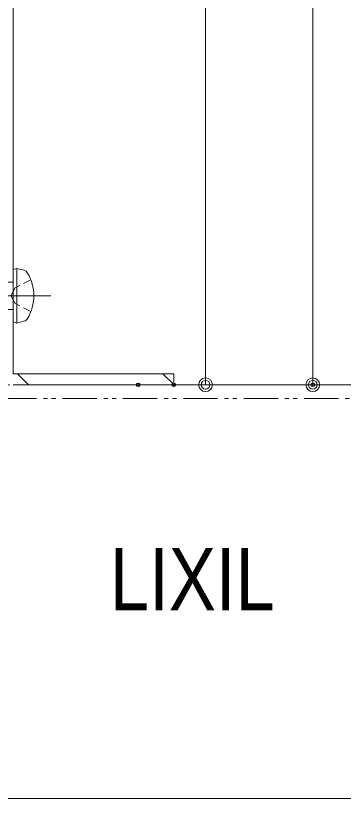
# Model space of a CAD drawing. Units: millimetres on the paper. Extents: x -395 to 395, y -281 to 281.
# Drawn here: x 243.7 to 291.5, y 21 to 135.3 of the extents above; entities that cross this region are included whole.
import ezdxf
from ezdxf.enums import TextEntityAlignment as Align

# ---------------------------------------------------------------- set-up
doc = ezdxf.new("R2010")
doc.units = ezdxf.units.MM
doc.header["$PDMODE"] = 32
doc.header["$PDSIZE"] = 0.5
for name, pattern in [('CHAIN2', [12, 9, -1, 1, -1]), ('DASHED1', [1.8, 1.2, -0.6]), ('DOUBLE_CHAIN1', [8.8, 5, -1, 0.6, -0.6, 0.6, -1])]:
    doc.linetypes.add(name, pattern=pattern)
for name, color, linetype, lineweight in [('0-8_DIM1', 6, 'Continuous', 9), ('0-9_SUNPOU', 3, 'Continuous', 9), ('0-A_0', 7, 'Continuous', 9), ('1-0_PARTS3', 3, 'Continuous', 9)]:
    doc.layers.add(name, color=color, linetype=linetype, lineweight=lineweight)
doc.layers.add('0-B_DEFPOINTS', color=1, linetype='Continuous')
doc.styles.add('HG丸ｺﾞｼｯｸM-PRO', font='')
doc.styles.get('HG丸ｺﾞｼｯｸM-PRO').set_extended_font_data('HG丸ｺﾞｼｯｸM-PRO')

# ---------------------------------------------------------------- blocks, each defined once
blk = doc.blocks.new('DOT1')
at = {"layer": '0-A_0'}
blk.add_line((0, 0), (-1, 0), dxfattribs=at)
for radius in [0.5, 0.325]:
    blk.add_circle((0, 0), radius, dxfattribs=at)
blk = doc.blocks.new('A$C095F280F')
at = {"layer": '1-0_PARTS3'}
for p, q in [((0.5, 4), (0, 3.824)), ((0, 3.824), (0, -3.824)), ((0.5, 4), (1.553, 3.719)), ((0.5, 4), (0.5, -4)), ((-11, 2), (-13, 0)), ((-10, 2), (-12, 0)), ((-3.4, 2), (-11, 2)), ((-3.4, 1.4), (-10.6, 1.4)), ((-11, -2), (-13, 0)), ((-3.4, -2), (-11, -2)), ((-8.2, -1.4), (-8.2, -2)), ((-3.4, -1.4), (-8.2, -1.4)), ((0.5, -4), (0, -3.824)), ((0.5, -4), (1.553, -3.719))]:
    blk.add_line(p, q, dxfattribs=at)
at = {"layer": '1-0_PARTS3', "linetype": 'DASHED1'}
for p, q in [((0, 2), (-3.4, 2)), ((0, -2), (-3.4, -2))]:
    blk.add_line(p, q, dxfattribs=at)
at = {"layer": '1-0_PARTS3', "linetype": 'CHAIN2'}
blk.add_line((5.5, 0), (-15.5, 0), dxfattribs=at)
at = {"layer": '1-0_PARTS3', "linetype": 'DASHED1'}
for points in [[(2.579, 2.3), (0.263, 1.145), (-0.346, 0)], [(2.579, -2.3), (0.263, -1.145), (-0.346, 0)]]:
    blk.add_lwpolyline(points, dxfattribs=at)
at = {"layer": '1-0_PARTS3'}
for centre, radius, start, end in [((1.321, 2.85), 0.9, 30.58711, 75.06234), ((-3.5, 0), 6.5, 329.41289, 30.58711), ((-9.532, -1.333), 1.333, 357.13402, 90), ((1.321, -2.85), 0.9, 284.93766, 329.41289)]:
    blk.add_arc(centre, radius, start, end, dxfattribs=at)

msp = doc.modelspace()

# ---------------------------------------------------------------- linework, layer by layer
at = {"layer": '0-9_SUNPOU'}
for p, q in [((287.051, 224.376), (287.051, 83.376)), ((271.415, 83.376), (271.415, 209.376)), ((245.597, 81.376), (243.997, 82.976)), ((266.78, 81.405), (265.209, 82.976)), ((263.59, 81.376), (273.415, 81.376)), ((268.78, 81.376), (289.051, 81.376)), ((-395.323, 21.002), (395.277, 21.002))]:
    msp.add_line(p, q, dxfattribs=at)
at = {"layer": '0-9_SUNPOU', "color": 4}
msp.add_lwpolyline([(256.78, 209.776), (243.38, 209.776), (243.38, 82.976), (266.78, 82.976), (266.78, 81.376), (243.38, 81.376)], dxfattribs=at)
at = {"layer": '0-9_SUNPOU'}
msp.add_lwpolyline([(256.78, 209.776), (243.38, 209.776), (243.38, 82.976), (266.78, 82.976), (266.78, 81.376), (243.38, 81.376)], dxfattribs=at)
at = {"layer": '0-9_SUNPOU', "linetype": 'DOUBLE_CHAIN1'}
msp.add_lwpolyline([(320.432, 81.376), (241.78, 81.376), (241.78, 79.376), (320.432, 79.376)], dxfattribs=at)
at = {"layer": '0-B_DEFPOINTS'}
for p in [(261.59, 81.376), (266.78, 81.376), (287.051, 81.376)]:
    msp.add_point(p, dxfattribs=at)

# ---------------------------------------------------------------- block references
at = {"layer": '0-9_SUNPOU'}
msp.add_blockref('A$C095F280F', (243.38, 94.379), dxfattribs=at)
at = {"layer": '0-9_SUNPOU', "xscale": 2, "yscale": 2, "rotation": 270}
for p in [(271.415, 81.376), (287.051, 81.376)]:
    msp.add_blockref('DOT1', p, dxfattribs=at)

# ---------------------------------------------------------------- texts
at = {"layer": '0-8_DIM1', "style": 'HG丸ｺﾞｼｯｸM-PRO', "width": 0.85}
msp.add_text('LIXIL', height=9.062, dxfattribs=at).set_placement((257.467, 45.754), align=Align.BOTTOM_LEFT)

doc.saveas('drawing.dxf')
